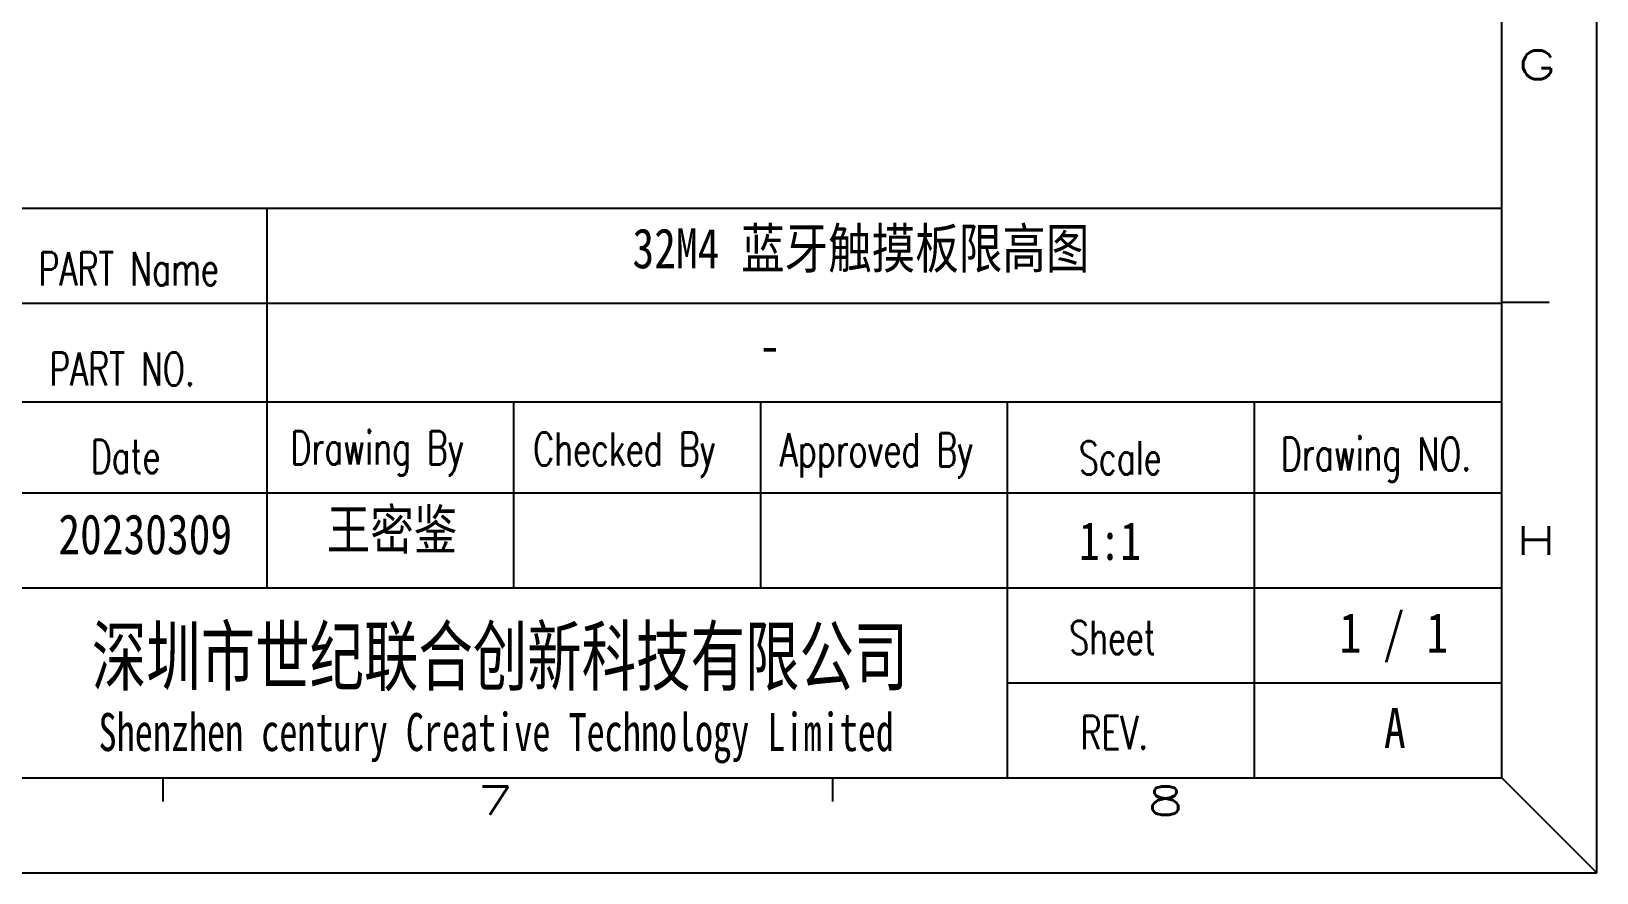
# Model space of a CAD drawing. Header units: inches. Extents: x 847 to 1105, y -1630 to -1447.
# Drawn here: x 1033.1 to 1104.6, y -1629.7 to -1591.3 of the extents above; entities that cross this region are included whole.
import ezdxf

# ---------------------------------------------------------------- set-up
doc = ezdxf.new("R2010")
doc.units = ezdxf.units.IN
doc.header["$LTSCALE"] = 5
doc.header["$MEASUREMENT"] = 0
doc.linetypes.add('CENTER2', pattern=[28.575, 19.05, -3.175, 3.175, -3.175])
doc.layers.add('CENTER', color=1, linetype='CENTER2', lineweight=15)
doc.layers.add('TEXT', color=3, linetype='CONTINUOUS')
doc.layers.add('TITLE', color=5, linetype='CONTINUOUS')
doc.styles.add('Design', font='', dxfattribs={"width": 0.8})
doc.styles.add('Form', font='romans.shx', dxfattribs={"width": 0.7})
doc.styles.add('LOGO', font='', dxfattribs={"width": 0.7})
doc.styles.get("Standard").update_dxf_attribs({"font": 'STSONG.TTF', "width": 0.8})
doc.styles.get('Design').set_extended_font_data('SimSun')
doc.styles.get('LOGO').set_extended_font_data('SimSun')

# ---------------------------------------------------------------- blocks, each defined once
blk = doc.blocks.new('10')
at = {"layer": 'TITLE', "color": 0}
for p, q in [((-816.306, -239.02), (-816.306, -29.01)), ((-816.306, -239.02), (-821.303, -234.023)), ((-1113.307, -239.02), (-816.306, -239.02))]:
    blk.add_line(p, q, dxfattribs=at)
at = {"layer": 'TITLE', "color": 5}
for p, q in [((-821.303, -234.023), (-821.303, -34.007)), ((-951.285, -204.057), (-821.303, -204.057)), ((-886.286, -224.034), (-886.286, -204.057)), ((-951.285, -209.052), (-821.303, -209.052)), ((-821.303, -209.007), (-818.806, -209.007)), ((-914.289, -214.246), (-821.303, -214.246)), ((-873.3, -224.034), (-873.3, -214.246)), ((-860.303, -224.034), (-860.303, -214.246)), ((-847.308, -234.023), (-847.308, -214.246)), ((-834.308, -234.023), (-834.308, -214.246)), ((-951.285, -219.04), (-821.303, -219.04)), ((-924.87, -224.034), (-821.303, -224.034)), ((-847.308, -229.029), (-821.303, -229.029)), ((-1103.304, -234.023), (-821.303, -234.023)), ((-891.776, -234.023), (-891.776, -235.272)), ((-856.526, -234.023), (-856.526, -235.272))]:
    blk.add_line(p, q, dxfattribs=at)
at = {"layer": 'TITLE', "color": 6, "style": 'Form', "width": 1.5}
for s, p in [('G', (-820.456, -197.267)), ('H', (-820.563, -222.295)), ('7', (-875.24, -235.984)), ('8', (-839.964, -235.984))]:
    blk.add_text(s, height=1.498, dxfattribs=at).set_placement(p)
at = {"layer": 'TITLE', "color": 0, "width": 0.7}
for s, height, style, p in [('PART Name', 1.748, 'Form', (-898.311, -208.12)), ('PART NO.', 1.748, 'Form', (-897.743, -213.396)), ('Drawing By', 1.748, 'Form', (-885.052, -217.546)), ('Checked By', 1.748, 'Form', (-872.274, -217.604)), ('Date', 1.748, 'Form', (-895.564, -218.002)), ('Approved By', 1.74801, 'Form', (-859.293, -217.653)), ('Scale', 1.748, 'Form', (-843.555, -218.072)), ('Drawing NO.', 1.74801, 'Form', (-832.922, -217.869)), ('深圳市世纪联合创新科技有限公司', 3, 'LOGO', (-895.506, -229.13)), ('Sheet', 1.748, 'Form', (-844.07, -227.525)), ('Shenzhen century Creative Technology Limited', 1.99772, 'LOGO', (-895.153, -232.62)), ('REV.', 1.748, 'Form', (-843.471, -232.52))]:
    blk.add_text(s, height=height, dxfattribs=dict(at, style=style)).set_placement(p)
at = {"layer": 'TITLE', "color": 3, "ltscale": 10, "style": 'Design', "width": 0.8}
for tag, p in [('SCALE', (-843.554, -222.568)), ('SHEET', (-830.418, -227.676)), ('UNITS', (-909.495, -232.526)), ('REV', (-828.941, -232.539))]:
    blk.add_attdef(tag, p, '', height=1.999, dxfattribs=at)

msp = doc.modelspace()

# ---------------------------------------------------------------- block references
at = {"layer": 'CENTER', "color": 0}
ref = msp.add_blockref('10', (1813.03, -1422.323), dxfattribs=dict(at, xscale=0.8678017233221659, yscale=0.8678017233221659, zscale=0.8678017233221659))
ref.add_attrib('SCALE', '1:1', (1080.993, -1615.468), dxfattribs={"color": 3, "ltscale": 10, "height": 1.7351, "style": 'Design', "width": 0.8})

# ---------------------------------------------------------------- texts
at = {"layer": 'TEXT', "char_height": 1.8225, "attachment_point": 1}
for s, insert, width in [('{\\fSimSun|b0|i0|c134|p2;32M4 蓝牙触摸板限高图}', (1060.6, -1600.329), 133.68724), ('{\\fSimSun|b0|i0|c134|p2;-}', (1066.373, -1604.752), 133.68724), ('{\\fSimSun|b0|i0|c134|p2;王密鉴}', (1046.633, -1613.167), 10.00581), ('{\\fSimSun|b0|i0|c134|p2;20230309}', (1034.378, -1613.382), 30.85959), ('{\\fSimSun|b0|i0|c134|p2;1 / 1}', (1092.896, -1617.877), 30.85959), ('{\\fSimSun|b0|i0|c134|p2;A}', (1094.923, -1622.228), 30.85959)]:
    msp.add_mtext(s, dxfattribs=dict(at, insert=insert, width=width))

doc.saveas('drawing.dxf')
